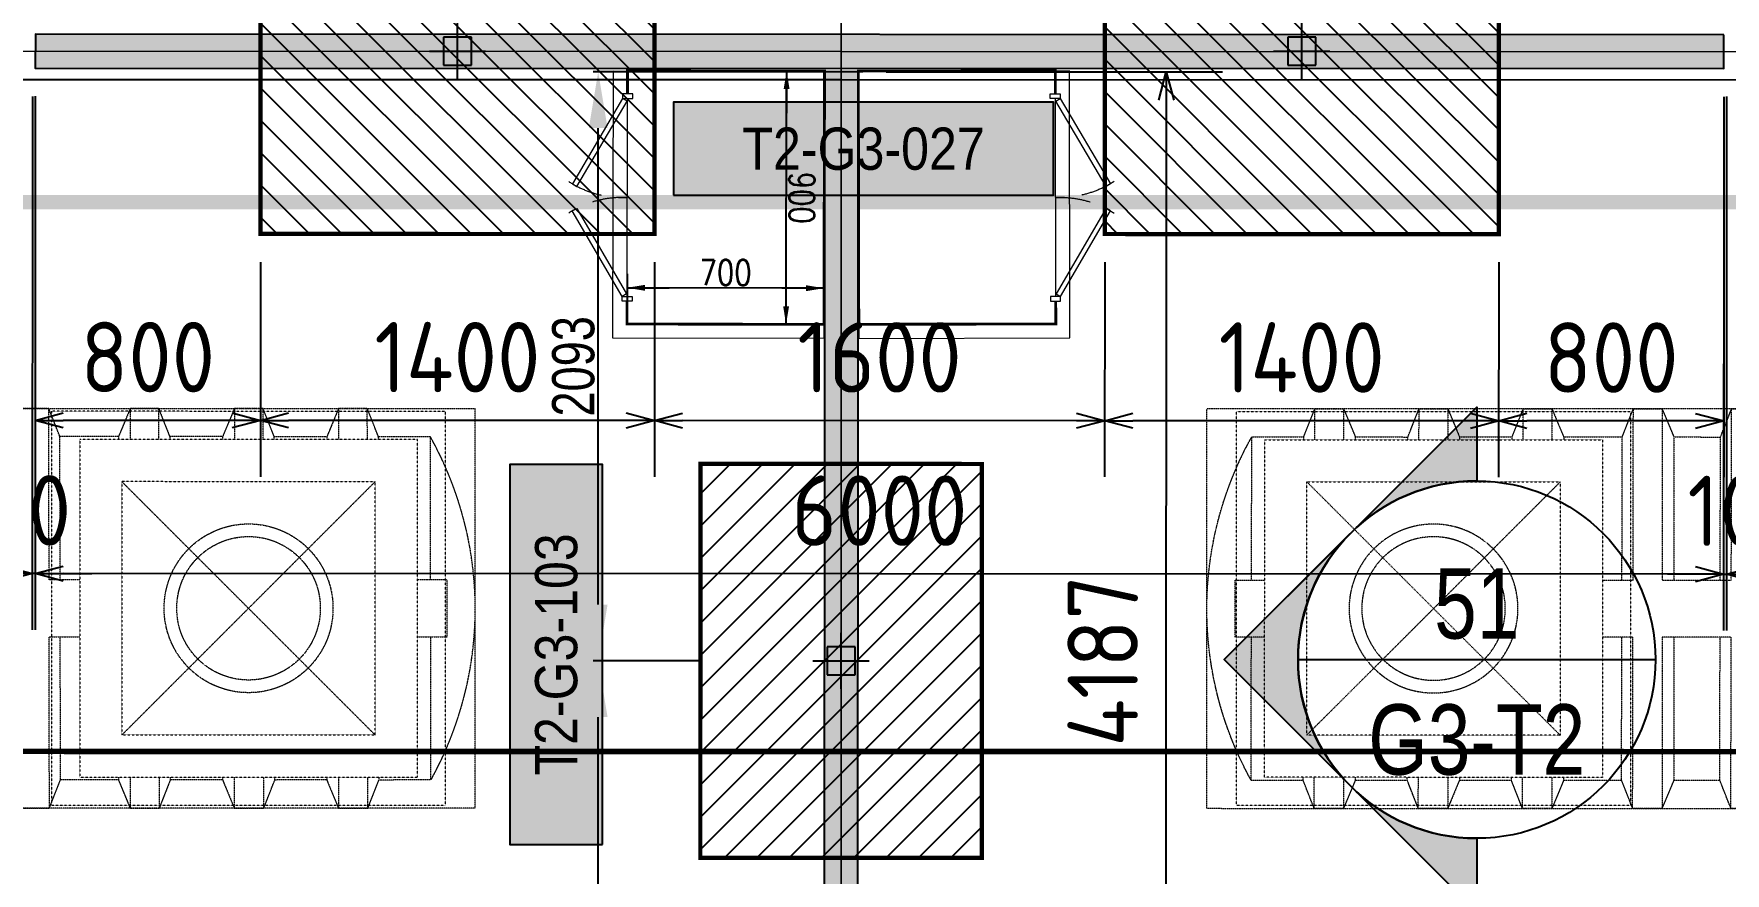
# Model space of a CAD drawing. Header units: centimetres. Extents: x -6122352 to 7132207, y -1694241 to 1947892.
# Drawn here: x 183253 to 189263, y -111402 to -108418 of the extents above; entities that cross this region are included whole.
import ezdxf
from ezdxf.enums import TextEntityAlignment as Align

# ---------------------------------------------------------------- set-up
doc = ezdxf.new("R2010")
doc.units = ezdxf.units.CM
doc.header["$MEASUREMENT"] = 0
doc.header["$PDMODE"] = 66
doc.header["$PDSIZE"] = 100
for name, pattern in [('DU23023_KAA_00_XX_M2_TR_KPTB_0024$0$DU23023_KAA_00_XX_M2_TR_XRBS_0024$0$PHANTOM2', [1.25, 0.625, -0.125, 0.125, -0.125, 0.125, -0.125]), ('HIDDEN', [0.375, 0.25, -0.125]), ('LTH-4G-M-XR-GROUND FLOOR PLAN$0$HIDDEN2', [0.1875, 0.125, -0.0625])]:
    doc.linetypes.add(name, pattern=pattern)
for name, color, linetype in [('00-MI-DIM', 7, 'Continuous'), ('@MI-FOOTINGS', 7, 'Continuous'), ('@MI-REF LAYER', 7, 'Continuous'), ('@MI-TYPE-02', 6, 'Continuous'), ('A-GLASS HATCH', 7, 'Continuous'), ('CTECH-Text 2.5mm', 2, 'Continuous'), ('PANEL-TAGS', 7, 'Continuous'), ('VD-WS-WATER TANK', 7, 'Continuous')]:
    doc.layers.add(name, color=color, linetype=linetype)
doc.layers.add('08-Compound Wall-2', color=6, linetype='Continuous', lineweight=25, true_color=0xff00ff)
for name, color, linetype, lineweight in [('23585-XR-AR-DAMAC PLOT LIMITS$0$1-Mid units', 41, 'Continuous', 5), ('A-ANNO-TEXT', 3, 'Continuous', 25), ('LTH-4G-M-XR-GROUND FLOOR PLAN$0$1717 X Water Tank Location_5B$0$00 Line 2', 6, 'Continuous', 13)]:
    doc.layers.add(name, color=color, linetype=linetype, lineweight=lineweight)
doc.layers.add('LTH-4G-M-XR-GROUND FLOOR PLAN$0$PDF_Geometry', color=7, linetype='Continuous', true_color=0xcccccc)
doc.styles.add('Arial Narrow', font='ARIALN.TTF', dxfattribs={"width": 0.95, "height": 500})
doc.styles.add('DIMTEXT', font='romans.shx', dxfattribs={"width": 0.8})
doc.styles.add('JWC 1.50MM', font='GOTHIC.TTF', dxfattribs={"width": 0.8, "height": 1.5})
doc.styles.add('PANELTAG_STYLE', font='arial.ttf')
doc.styles.add('Schueco-BEMSTIL', font='isocpeur.ttf', dxfattribs={"width": 0.9})
doc.dimstyles.new('DIM-25', dxfattribs={"dimscale": 25, "dimtxt": 2.5, "dimasz": 2.5, "dimexe": 1.25, "dimexo": 0.625, "dimgap": 1, "dimtad": 1, "dimdec": 0, "dimdsep": 46, "dimtxsty": 'DIMTEXT', "dimblk": 'AROW', "dimcen": 2.5, "dimse1": 1, "dimse2": 1, "dimclrd": 1, "dimclre": 1, "dimclrt": 2, "dimadec": 0, "dimazin": 0, "dimtfac": 1, "dimtdec": 0, "dimtmove": 0, "dimatfit": 3, "dimfxl": 1, "dimarcsym": 0})
doc.dimstyles.new('JWC - 1.5', dxfattribs={"dimtxt": 1.5, "dimasz": 2, "dimexe": 0.18, "dimexo": 0.06, "dimgap": 0.09, "dimtad": 1, "dimtoh": 1, "dimdec": 0, "dimzin": 0, "dimdsep": 46, "dimtxsty": 'JWC 1.50MM', "dimcen": 0.09, "dimclrd": 1, "dimclre": 1, "dimclrt": 2, "dimadec": 0, "dimazin": 0, "dimtfac": 1, "dimtdec": 0, "dimtofl": 0, "dimtmove": 0, "dimatfit": 3, "dimfxl": 30, "dimtolj": 1, "dimtzin": 0, "dimarcsym": 0})
doc.dimstyles.new('MI- JWC-TXT-2.5 MM', dxfattribs={"dimscale": 1.5, "dimtxt": 2.5, "dimasz": 1, "dimexe": 2, "dimexo": 1, "dimgap": 1, "dimtad": 1, "dimdec": 0, "dimdsep": 46, "dimtxsty": 'Schueco-BEMSTIL', "dimblk": 'OPEN30', "dimcen": 0, "dimdle": 2, "dimclrd": 140, "dimclre": 8, "dimclrt": 40, "dimadec": 0, "dimazin": 2, "dimtfac": 1, "dimtdec": 0, "dimtix": 1, "dimtmove": 2, "dimatfit": 3, "dimldrblk": 'OPEN', "dimfxl": 2, "dimlwd": -1, "dimlwe": -1, "dimarcsym": 0})

# ---------------------------------------------------------------- blocks, each defined once
blk = doc.blocks.new('23585-XR-AR-BOUNDARY WALLS AND SETBACKS')
at = {"layer": '08-Compound Wall-2'}
blk.add_lwpolyline([(496625.274, 2768955.7101), (496607.6525, 2768971.8562), (496601.5384, 2768965.1835), (496597.485, 2768960.7599), (496593.4316, 2768956.3361), (496589.3782, 2768951.9123), (496585.3248, 2768947.4885), (496581.2714, 2768943.0647), (496577.218, 2768938.6409), (496573.1644, 2768934.2171), (496569.111, 2768929.7935), (496563.0633, 2768923.193), (496580.6844, 2768907.0466)], dxfattribs=at)
blk = doc.blocks.new('A$C9d9485f6')
at = {"layer": 'A-ANNO-TEXT', "rotation": 312.4881850805905}
blk.add_blockref('23585-XR-AR-BOUNDARY WALLS AND SETBACKS', (-2377088.5348, -1504219.2521), dxfattribs=at)
blk = doc.blocks.new('23585-XR-AR-DAMAC PLOT LIMITS')
at = {"layer": '23585-XR-AR-DAMAC PLOT LIMITS$0$1-Mid units', "color": 251, "true_color": 0x636466}
for points in [[(496597.4113, 2768960.8275), (496579.7163, 2768977.0411), (496583.7697, 2768981.4649), (496601.4647, 2768965.2511)], [(496593.3579, 2768956.4037), (496575.6629, 2768972.6173), (496579.7163, 2768977.0411), (496597.4113, 2768960.8275)], [(496597.4113, 2768960.8275), (496601.4647, 2768965.2511), (496619.1599, 2768949.0375), (496615.1065, 2768944.6137)], [(496593.3579, 2768956.4037), (496597.4113, 2768960.8275), (496615.1065, 2768944.6137), (496611.0531, 2768940.1899)]]:
    blk.add_lwpolyline(points, close=True, dxfattribs=at)
blk = doc.blocks.new('A$Cf093b529')
at = {"layer": 'A-ANNO-TEXT'}
blk.add_blockref('23585-XR-AR-DAMAC PLOT LIMITS', (-495391.9901, -2768603.4419), dxfattribs=at)
blk = doc.blocks.new('A$Ceb9e94c1')
at = {"color": 1, "true_color": 0xeb0000, "const_width": 0.003, "elevation": 0}
blk.add_lwpolyline([(57.1501, 0.0001), (51.1501, 0.0001), (45.1501, 0), (39.1501, 0), (33.1501, 0.0002), (27.1501, 0.0002), (21.1501, 0.0002), (15.1501, 0.0001), (9.1501, 0.0001), (0.0001, 0.0001), (0, 24.0001), (9.1502, 24.0001), (15.1501, 24), (21.1501, 24), (27.1501, 24.0001), (33.1501, 24.0001), (39.1501, 24.0002), (45.1501, 24.0002), (51.1502, 24.0001), (57.1501, 24), (66.3023, 24.0002), (66.3027, 0.0002)], close=True, dxfattribs=at)
blk = doc.blocks.new('AROW')
at = {"color": 1, "ltscale": 100}
for p, q in [((0, 0), (-3, 0)), ((0, -1), (0, 1))]:
    blk.add_line(p, q, dxfattribs=at)
blk.add_solid([(-1.28, 0.21), (-1.28, -0.21), (0, 0)], dxfattribs=at)
blk = doc.blocks.new('*D424')
at = {"layer": 'CTECH-Text 2.5mm', "color": 8, "lineweight": -2, "ltscale": 10, "transparency": 16777216}
blk.add_line((0.8246, -0.1346), (0.0246, -0.1346), dxfattribs=at)
at = {"layer": 'Defpoints', "color": 0, "ltscale": 10, "transparency": 16777216}
for p in [(-0.0254, 0), (0.8746, 0), (-0.0254, -0.1346)]:
    blk.add_point(p, dxfattribs=at)
at = {"layer": 'CTECH-Text 2.5mm', "color": 8, "lineweight": -2, "ltscale": 10, "transparency": 16777216, "xscale": 0.05, "yscale": 0.05, "zscale": 0.05, "rotation": 180}
blk.add_blockref('AROW', (-0.0254, -0.1346), dxfattribs=at)
at = {"layer": 'CTECH-Text 2.5mm', "color": 8, "lineweight": -2, "ltscale": 10, "transparency": 16777216, "xscale": 0.05, "yscale": 0.05, "zscale": 0.05}
blk.add_blockref('AROW', (0.8746, -0.1346), dxfattribs=at)
at = {"layer": 'CTECH-Text 2.5mm', "color": 8, "ltscale": 10, "transparency": 16777216, "insert": (0.4246, -0.0796), "char_height": 0.09, "attachment_point": 5, "style": 'DIMTEXT'}
blk.add_mtext('900', dxfattribs=at)
blk = doc.blocks.new('*D423')
at = {"layer": 'CTECH-Text 2.5mm', "color": 8, "lineweight": -2, "ltscale": 10, "transparency": 16777216}
blk.add_line((0.7459, -0.05), (0.7459, -0.65), dxfattribs=at)
at = {"layer": 'Defpoints', "color": 0, "ltscale": 10, "transparency": 16777216}
for p in [(0.8746, 0), (0.7459, -0.7), (0.8746, -0.7)]:
    blk.add_point(p, dxfattribs=at)
at = {"layer": 'CTECH-Text 2.5mm', "color": 8, "lineweight": -2, "ltscale": 10, "transparency": 16777216, "xscale": 0.05, "yscale": 0.05, "zscale": 0.05}
for p, rotation in [((0.7459, 0), 90), ((0.7459, -0.7), 270)]:
    blk.add_blockref('AROW', p, dxfattribs=dict(at, rotation=rotation))
at = {"layer": 'CTECH-Text 2.5mm', "color": 8, "ltscale": 10, "transparency": 16777216, "insert": (0.6909, -0.35), "char_height": 0.09, "attachment_point": 5, "rotation": 90, "style": 'DIMTEXT'}
blk.add_mtext('700', dxfattribs=at)
blk = doc.blocks.new('WT')
at = {"layer": 'VD-WS-WATER TANK', "color": 8, "linetype": 'HIDDEN', "lineweight": 5}
for p, q in [((-1544.6, 709.7), (-1544.6, -710.3)), ((-1544.6, 709.7), (805.4, 709.7)), ((805.4, -710.3), (805.4, 709.7)), ((-1205.2, 610), (-1368.6, 609.7)), ((-1367.6, 100.7), (-1368.6, 609.7)), ((-853.8, 610), (-1019.5, 609.7)), ((-462.5, 610), (-670.5, 610)), ((-92.3, 610), (-279.1, 610)), ((278, 610), (91.1, 609.6)), ((645.8, 610), (461.3, 609.7)), ((646.8, 100.7), (645.8, 610)), ((-1366.3, -610.3), (-1367.2, -101.4)), ((648.2, -610), (647.2, -101.4)), ((-1202.9, -610), (-1366.3, -610.3)), ((-853.8, -610), (-1017.2, -610.3)), ((-462.5, -610), (-668.2, -610)), ((-92.3, -610), (-276.8, -610)), ((278, -610), (93.4, -610.3)), ((648.2, -610), (463.6, -610.3)), ((805.4, -710.3), (-1544.6, -710.3))]:
    blk.add_line(p, q, dxfattribs=at)
at = {"layer": 'VD-WS-WATER TANK', "color": 8, "linetype": 'HIDDEN', "lineweight": 5, "ltscale": 0.2}
for p, q in [((-450, 450, 1.1), (450, -450, -1)), ((450, 450), (-450, -450, 1))]:
    blk.add_line(p, q, dxfattribs=at)
at = {"layer": 'VD-WS-WATER TANK', "color": 8, "linetype": 'HIDDEN', "lineweight": 5}
for points in [[(-1058, 100.7), (-1059, 709.7), (-1161.1, 709.7), (-1202.9, 610), (-1202.9, 100.7)], [(-1161.1, 709.7), (-1161.1, 100.7)], [(-1018.6, 100.7), (-1019.5, 610), (-1059, 709.7)], [(-708.9, 100.7), (-709.9, 709.7), (-812, 709.7), (-853.8, 610), (-853.8, 100.7)], [(-812, 709.7), (-812, 100.7)], [(-669.5, 100.7), (-670.5, 610), (-709.9, 709.7)], [(-318.4, 600), (-318.6, 709.7), (-420.7, 709.7), (-462.5, 610), (-462.5, 600)], [(-420.7, 709.7), (-420.7, 600)], [(-279.1, 600), (-279.1, 610), (-318.6, 709.7)], [(51.8, 600), (51.6, 709.7), (-50.5, 709.7), (-92.3, 610), (-92.3, 600)], [(-50.5, 709.7), (-50.5, 600)], [(91.1, 600), (91.1, 610), (51.6, 709.7)], [(422, 600), (421.8, 709.7), (319.7, 709.7), (278, 610), (278, 600)], [(319.7, 709.7), (319.7, 600)], [(461.3, 600), (461.3, 610), (421.8, 709.7)], [(-1161.1, 100.7), (-1444.6, 100.7), (-1444.6, -101.4), (-1161.1, -101.4)], [(-812, 100.7), (-1058, 100.7)], [(-600, 100.7), (-708.9, 100.7)], [(600, -101.4), (705.4, -101.4), (705.4, 100.7), (600, 100.7)], [(-1202.9, -101.4), (-1202.9, -610), (-1161.1, -710.3), (-1056.7, -710.3), (-1017.2, -610), (-1018.2, -101.4)], [(-1161.1, -101.4), (-1161.1, -710.3)], [(-1056.7, -710.3), (-1057.7, -101.4)], [(-1057.7, -101.4), (-812, -101.4)], [(-853.8, -101.4), (-853.8, -610), (-812, -710.3), (-707.6, -710.3), (-668.2, -610), (-669.1, -101.4)], [(-812, -101.4), (-812, -710.3)], [(-707.6, -710.3), (-708.6, -101.4)], [(-708.6, -101.4), (-600, -101.4)], [(-462.5, -600), (-462.5, -610), (-420.7, -710.3), (-316.2, -710.3), (-276.8, -610), (-276.8, -600)], [(-420.7, -600), (-420.7, -710.3)], [(-316.2, -710.3), (-316.4, -600)], [(-92.3, -600), (-92.3, -610), (-50.5, -710.3), (54, -710.3), (93.4, -610), (93.4, -600)], [(-50.5, -600), (-50.5, -710.3)], [(54, -710.3), (53.8, -600)], [(278, -600), (278, -610), (319.7, -710.3), (424.2, -710.3), (463.6, -610), (463.6, -600)], [(319.7, -600), (319.7, -710.3)], [(424.2, -710.3), (424, -600)]]:
    blk.add_lwpolyline(points, dxfattribs=at)
at = {"layer": 'VD-WS-WATER TANK', "color": 8, "linetype": 'HIDDEN', "lineweight": 5, "ltscale": 0.2}
for points in [[(-700, -700), (700, -700), (700, 700), (-700, 700)], [(-600, -600), (600, -600), (600, 600), (-600, 600)], [(-450, -450), (450, -450), (450, 450), (-450, 450)]]:
    blk.add_lwpolyline(points, close=True, dxfattribs=at)
at = {"layer": 'VD-WS-WATER TANK', "color": 8, "linetype": 'HIDDEN', "lineweight": 5}
for radius in [300, 255]:
    blk.add_circle((0, 0), radius, dxfattribs=at)
for centre, radius, start, end in [((-406.1, 1.5), 1138.5, 147.71236, 212.50564), ((-448.6, -2.1), 1254, 331.0009, 29.21709)]:
    blk.add_arc(centre, radius, start, end, dxfattribs=at)
blk = doc.blocks.new('A$Cc8c38916')
at = {"color": 1, "true_color": 0xeb0000, "const_width": 0.003, "elevation": 0}
blk.add_lwpolyline([(57.1501, 1.3114), (51.1501, 1.3114), (45.1501, 1.3113), (39.1501, 1.3113), (33.1501, 1.3115), (27.1501, 1.3115), (21.1501, 1.3115), (15.1501, 1.3114), (9.1501, 1.3114), (0.0001, 1.3114), (0, 25.3114), (9.1502, 25.3114), (15.1501, 25.3113), (21.1501, 25.3113), (27.1501, 25.3114), (33.1501, 25.3114), (39.1501, 25.3114), (45.1501, 25.3115), (51.1502, 25.3114), (57.1501, 25.3113), (66.3023, 25.3115), (66.3027, 1.3114)], close=True, dxfattribs=at)
blk = doc.blocks.new('A$Cbcaed180')
at = {"color": 1, "true_color": 0xeb0000, "const_width": 0.003, "elevation": 0}
blk.add_lwpolyline([(57.1526, 0.7365), (51.1526, 0.7364), (45.1526, 0.7364), (39.1526, 0.7364), (33.1526, 0.7366), (27.1526, 0.7366), (21.1526, 0.7366), (15.1526, 0.7365), (9.1526, 0.7365), (0, 0.7365), (0.0004, 24.7364), (9.1526, 24.7366), (15.1525, 24.7365), (21.1526, 24.7364), (27.1526, 24.7365), (33.1526, 24.7365), (39.1526, 24.7365), (45.1526, 24.7366), (51.1526, 24.7366), (57.1525, 24.7365), (66.3027, 24.7365), (66.3027, 0.7363)], close=True, dxfattribs=at)
blk = doc.blocks.new('_Open30')
at = {"color": 0, "linetype": 'ByBlock', "lineweight": -2}
for p, q in [((-1, 0.268), (0, 0)), ((0, 0), (-1, -0.268)), ((0, 0), (-1, 0))]:
    blk.add_line(p, q, dxfattribs=at)
blk = doc.blocks.new('*D1493')
at = {"layer": '@MI-TYPE-02', "color": 8, "transparency": 16777216}
for p, q in [((417736.6, -233466.2), (418931.5, -233466.6)), ((417735.9, -237653.4), (418930.1, -237653.8))]:
    blk.add_line(p, q, dxfattribs=at)
at = {"layer": '@MI-TYPE-02', "color": 140, "transparency": 16777216}
blk.add_line((418731.5, -233566.5), (418730.2, -237553.7), dxfattribs=at)
at = {"layer": 'Defpoints', "color": 0, "transparency": 16777216}
for p in [(417636.6, -233466.2), (417635.9, -237653.3), (418730.1, -237653.7)]:
    blk.add_point(p, dxfattribs=at)
at = {"layer": '@MI-TYPE-02', "color": 140, "transparency": 16777216, "xscale": 100, "yscale": 100, "zscale": 100}
for p, rotation in [((418731.5, -233466.5), 89.98108695238069), ((418730.1, -237653.7), 269.9810869523807)]:
    blk.add_blockref('_Open30', p, dxfattribs=dict(at, rotation=rotation))
at = {"layer": '@MI-TYPE-02', "color": 40, "transparency": 16777216, "insert": (418505.8, -235560), "char_height": 250, "attachment_point": 5, "rotation": 89.98109, "style": 'Schueco-BEMSTIL'}
blk.add_mtext('4187', dxfattribs=at)
blk = doc.blocks.new('_Open')
at = {"color": 0, "linetype": 'ByBlock', "lineweight": -2}
for p, q in [((-1, 0.2), (0, 0)), ((-1, -0.2), (0, 0)), ((0, 0), (-1, 0))]:
    blk.add_line(p, q, dxfattribs=at)
blk = doc.blocks.new('T2-SINGLE FOOTING')
at = {"layer": '@MI-FOOTINGS', "transparency": 33554679}
h = blk.add_hatch(dxfattribs=at)
h.set_pattern_fill('ANSI31', color=8, scale=650)
h.paths.add_polyline_path([(-700, 500), (700, 500), (700, -500), (-700, -500)])
at = {"layer": '@MI-FOOTINGS', "color": 62, "const_width": 15}
blk.add_lwpolyline([(-700, 500), (700, 500), (700, -500), (-700, -500)], close=True, dxfattribs=at)
at = {"layer": '@MI-FOOTINGS', "color": 30}
blk.add_point((0, 0), dxfattribs=at)
blk = doc.blocks.new('*D1585')
at = {"color": 1, "lineweight": -2, "transparency": 16777216}
for p, q in [((41493, -6358.3), (41117.9, -6358.3)), ((41135.9, -8252), (41135.9, -6558.3)), ((41932.7, -8452), (41117.9, -8452))]:
    blk.add_line(p, q, dxfattribs=at)
at = {"color": 1, "transparency": 16777216}
for points in [[(41102.5, -6558.3), (41169.2, -6558.3), (41135.9, -6358.3)], [(41102.5, -8252), (41169.2, -8252), (41135.9, -8452)]]:
    blk.add_solid(points, dxfattribs=at)
at = {"layer": 'Defpoints', "color": 0, "transparency": 16777216}
for p in [(41135.9, -6358.3), (41499, -6358.3), (41938.7, -8452)]:
    blk.add_point(p, dxfattribs=at)
at = {"color": 2, "transparency": 16777216, "insert": (41048.1, -7405.2), "char_height": 150, "attachment_point": 5, "rotation": 90, "style": 'JWC 1.50MM'}
blk.add_mtext('\\A1;2094', dxfattribs=at)
blk = doc.blocks.new('*D1586')
at = {"color": 1, "lineweight": -2, "transparency": 16777216}
for p, q in [((41933.4, -4264.9), (41117.9, -4264.9)), ((41135.9, -6158.3), (41135.9, -4464.9)), ((41493, -6358.3), (41117.9, -6358.3))]:
    blk.add_line(p, q, dxfattribs=at)
at = {"color": 1, "transparency": 16777216}
for points in [[(41102.5, -4464.9), (41169.2, -4464.9), (41135.9, -4264.9)], [(41102.5, -6158.3), (41169.2, -6158.3), (41135.9, -6358.3)]]:
    blk.add_solid(points, dxfattribs=at)
at = {"layer": 'Defpoints', "color": 0, "transparency": 16777216}
for p in [(41135.9, -4264.9), (41939.4, -4264.9), (41499, -6358.3)]:
    blk.add_point(p, dxfattribs=at)
at = {"color": 2, "transparency": 16777216, "insert": (41048.1, -5311.6), "char_height": 150, "attachment_point": 5, "rotation": 90, "style": 'JWC 1.50MM'}
blk.add_mtext('\\A1;2093', dxfattribs=at)
blk = doc.blocks.new('T2-FOOTING PLAN')
at = {"layer": '@MI-FOOTINGS', "transparency": 33554679}
h = blk.add_hatch(dxfattribs=at)
h.set_pattern_fill('ANSI31', color=8, scale=650)
h.paths.add_polyline_path([(-700, 650), (700, 650), (700, -650), (-700, -650)])
at = {"layer": '@MI-FOOTINGS', "color": 160, "true_color": 0x3340f0, "const_width": 15}
blk.add_lwpolyline([(-700, 650), (700, 650), (700, -650), (-700, -650)], close=True, dxfattribs=at)
at = {"layer": '@MI-FOOTINGS', "color": 30}
blk.add_point((0, 0), dxfattribs=at)
blk = doc.blocks.new('*D1593')
at = {"layer": '@MI-TYPE-02', "color": 8, "transparency": 16777216}
for p, q in [((441329.1, -148222.3), (441329.1, -149574.2)), ((440529.5, -148810.6), (440529.5, -149574.2))]:
    blk.add_line(p, q, dxfattribs=at)
at = {"layer": '@MI-TYPE-02', "color": 140, "transparency": 16777216}
blk.add_line((441229.1, -149374.2), (440629.5, -149374.2), dxfattribs=at)
at = {"layer": 'Defpoints', "color": 0, "transparency": 16777216}
for p in [(441329.1, -148122.3), (440529.5, -148710.6), (440529.5, -149374.2)]:
    blk.add_point(p, dxfattribs=at)
at = {"layer": '@MI-TYPE-02', "color": 140, "transparency": 16777216, "xscale": 100, "yscale": 100, "zscale": 100, "rotation": 180}
blk.add_blockref('_Open30', (440529.5, -149374.2), dxfattribs=at)
at = {"layer": '@MI-TYPE-02', "color": 140, "transparency": 16777216, "xscale": 100, "yscale": 100, "zscale": 100}
blk.add_blockref('_Open30', (441329.1, -149374.2), dxfattribs=at)
at = {"layer": '@MI-TYPE-02', "color": 40, "transparency": 16777216, "insert": (440929.3, -149149.2), "char_height": 250, "attachment_point": 5, "style": 'Schueco-BEMSTIL'}
blk.add_mtext('800', dxfattribs=at)
blk = doc.blocks.new('*D1594')
at = {"layer": '@MI-TYPE-02', "color": 8, "transparency": 16777216}
for p, q in [((439129.5, -148810.8), (439129.5, -149574.2)), ((440529.5, -148810.6), (440529.5, -149574.2))]:
    blk.add_line(p, q, dxfattribs=at)
at = {"layer": '@MI-TYPE-02', "color": 140, "transparency": 16777216}
blk.add_line((440429.5, -149374.2), (439229.5, -149374.2), dxfattribs=at)
at = {"layer": 'Defpoints', "color": 0, "transparency": 16777216}
for p in [(439129.5, -148710.8), (440529.5, -148710.6), (439129.5, -149374.2)]:
    blk.add_point(p, dxfattribs=at)
at = {"layer": '@MI-TYPE-02', "color": 140, "transparency": 16777216, "xscale": 100, "yscale": 100, "zscale": 100, "rotation": 180}
blk.add_blockref('_Open30', (439129.5, -149374.2), dxfattribs=at)
at = {"layer": '@MI-TYPE-02', "color": 140, "transparency": 16777216, "xscale": 100, "yscale": 100, "zscale": 100}
blk.add_blockref('_Open30', (440529.5, -149374.2), dxfattribs=at)
at = {"layer": '@MI-TYPE-02', "color": 40, "transparency": 16777216, "insert": (439829.5, -149149.2), "char_height": 250, "attachment_point": 5, "style": 'Schueco-BEMSTIL'}
blk.add_mtext('1400', dxfattribs=at)
blk = doc.blocks.new('*D1595')
at = {"layer": '@MI-TYPE-02', "color": 8, "transparency": 16777216}
for p, q in [((437529.5, -148811.1), (437529.5, -149574.2)), ((439129.5, -148810.8), (439129.5, -149574.2))]:
    blk.add_line(p, q, dxfattribs=at)
at = {"layer": '@MI-TYPE-02', "color": 140, "transparency": 16777216}
blk.add_line((439029.5, -149374.2), (437629.5, -149374.2), dxfattribs=at)
at = {"layer": 'Defpoints', "color": 0, "transparency": 16777216}
for p in [(437529.5, -148711.1), (439129.5, -148710.8), (437529.5, -149374.2)]:
    blk.add_point(p, dxfattribs=at)
at = {"layer": '@MI-TYPE-02', "color": 140, "transparency": 16777216, "xscale": 100, "yscale": 100, "zscale": 100, "rotation": 180}
blk.add_blockref('_Open30', (437529.5, -149374.2), dxfattribs=at)
at = {"layer": '@MI-TYPE-02', "color": 140, "transparency": 16777216, "xscale": 100, "yscale": 100, "zscale": 100}
blk.add_blockref('_Open30', (439129.5, -149374.2), dxfattribs=at)
at = {"layer": '@MI-TYPE-02', "color": 40, "transparency": 16777216, "insert": (438329.5, -149149.2), "char_height": 250, "attachment_point": 5, "style": 'Schueco-BEMSTIL'}
blk.add_mtext('1600', dxfattribs=at)
blk = doc.blocks.new('*D1596')
at = {"layer": '@MI-TYPE-02', "color": 8, "transparency": 16777216}
for p, q in [((436129.5, -148811.4), (436129.5, -149574.2)), ((437529.5, -148811.1), (437529.5, -149574.2))]:
    blk.add_line(p, q, dxfattribs=at)
at = {"layer": '@MI-TYPE-02', "color": 140, "transparency": 16777216}
blk.add_line((437429.5, -149374.2), (436229.5, -149374.2), dxfattribs=at)
at = {"layer": 'Defpoints', "color": 0, "transparency": 16777216}
for p in [(436129.5, -148711.4), (437529.5, -148711.1), (436129.5, -149374.2)]:
    blk.add_point(p, dxfattribs=at)
at = {"layer": '@MI-TYPE-02', "color": 140, "transparency": 16777216, "xscale": 100, "yscale": 100, "zscale": 100, "rotation": 180}
blk.add_blockref('_Open30', (436129.5, -149374.2), dxfattribs=at)
at = {"layer": '@MI-TYPE-02', "color": 140, "transparency": 16777216, "xscale": 100, "yscale": 100, "zscale": 100}
blk.add_blockref('_Open30', (437529.5, -149374.2), dxfattribs=at)
at = {"layer": '@MI-TYPE-02', "color": 40, "transparency": 16777216, "insert": (436829.5, -149149.2), "char_height": 250, "attachment_point": 5, "style": 'Schueco-BEMSTIL'}
blk.add_mtext('1400', dxfattribs=at)
blk = doc.blocks.new('*D1597')
at = {"layer": '@MI-TYPE-02', "color": 8, "transparency": 16777216}
for p, q in [((435329.2, -148222.2), (435329.2, -149574.2)), ((436129.5, -148811.4), (436129.5, -149574.2))]:
    blk.add_line(p, q, dxfattribs=at)
at = {"layer": '@MI-TYPE-02', "color": 140, "transparency": 16777216}
blk.add_line((436029.5, -149374.2), (435429.2, -149374.2), dxfattribs=at)
at = {"layer": 'Defpoints', "color": 0, "transparency": 16777216}
for p in [(435329.2, -148122.2), (436129.5, -148711.4), (435329.2, -149374.2)]:
    blk.add_point(p, dxfattribs=at)
at = {"layer": '@MI-TYPE-02', "color": 140, "transparency": 16777216, "xscale": 100, "yscale": 100, "zscale": 100, "rotation": 180}
blk.add_blockref('_Open30', (435329.2, -149374.2), dxfattribs=at)
at = {"layer": '@MI-TYPE-02', "color": 140, "transparency": 16777216, "xscale": 100, "yscale": 100, "zscale": 100}
blk.add_blockref('_Open30', (436129.5, -149374.2), dxfattribs=at)
at = {"layer": '@MI-TYPE-02', "color": 40, "transparency": 16777216, "insert": (435729.3, -149149.2), "char_height": 250, "attachment_point": 5, "style": 'Schueco-BEMSTIL'}
blk.add_mtext('800', dxfattribs=at)
blk = doc.blocks.new('*D1629')
at = {"layer": '@MI-TYPE-02', "color": 8, "transparency": 16777216}
for p, q in [((435329.2, -148222.2), (435329.2, -150119.1)), ((441329.1, -148222.3), (441329.1, -150119.1))]:
    blk.add_line(p, q, dxfattribs=at)
at = {"layer": '@MI-TYPE-02', "color": 140, "transparency": 16777216}
blk.add_line((441229.1, -149919.1), (435429.2, -149919.1), dxfattribs=at)
at = {"layer": 'Defpoints', "color": 0, "transparency": 16777216}
for p in [(435329.2, -148122.2), (441329.1, -148122.3), (435329.2, -149919.1)]:
    blk.add_point(p, dxfattribs=at)
at = {"layer": '@MI-TYPE-02', "color": 140, "transparency": 16777216, "xscale": 100, "yscale": 100, "zscale": 100, "rotation": 180}
blk.add_blockref('_Open30', (435329.2, -149919.1), dxfattribs=at)
at = {"layer": '@MI-TYPE-02', "color": 140, "transparency": 16777216, "xscale": 100, "yscale": 100, "zscale": 100}
blk.add_blockref('_Open30', (441329.1, -149919.1), dxfattribs=at)
at = {"layer": '@MI-TYPE-02', "color": 40, "transparency": 16777216, "insert": (438329.1, -149694.1), "char_height": 250, "attachment_point": 5, "style": 'Schueco-BEMSTIL'}
blk.add_mtext('6000', dxfattribs=at)
blk = doc.blocks.new('*D1630')
at = {"layer": '@MI-TYPE-02', "color": 8, "transparency": 16777216}
for p, q in [((435319.1, -148223.3), (435319.1, -150119.1)), ((435329.2, -148222.2), (435329.2, -150119.1))]:
    blk.add_line(p, q, dxfattribs=at)
at = {"layer": '@MI-TYPE-02', "color": 140, "transparency": 16777216}
for p, q in [((435219.1, -149919.1), (435119.1, -149919.1)), ((435329.2, -149919.1), (435319.1, -149919.1)), ((435429.2, -149919.1), (435529.2, -149919.1))]:
    blk.add_line(p, q, dxfattribs=at)
at = {"layer": 'Defpoints', "color": 0, "transparency": 16777216}
for p in [(435319.1, -148123.3), (435329.2, -148122.2), (435319.1, -149919.1)]:
    blk.add_point(p, dxfattribs=at)
at = {"layer": '@MI-TYPE-02', "color": 140, "transparency": 16777216, "xscale": 100, "yscale": 100, "zscale": 100}
blk.add_blockref('_Open30', (435319.1, -149919.1), dxfattribs=at)
at = {"layer": '@MI-TYPE-02', "color": 140, "transparency": 16777216, "xscale": 100, "yscale": 100, "zscale": 100, "rotation": 180}
blk.add_blockref('_Open30', (435329.2, -149919.1), dxfattribs=at)
at = {"layer": '@MI-TYPE-02', "color": 40, "transparency": 16777216, "insert": (435324.1, -149694.1), "char_height": 250, "attachment_point": 5, "style": 'Schueco-BEMSTIL'}
blk.add_mtext('10', dxfattribs=at)
blk = doc.blocks.new('*D1655')
at = {"layer": '@MI-TYPE-02', "color": 8, "transparency": 16777216}
for p, q in [((441329.1, -148222.3), (441329.1, -150119.1)), ((441338.8, -148221.1), (441338.8, -150119.1))]:
    blk.add_line(p, q, dxfattribs=at)
at = {"layer": '@MI-TYPE-02', "color": 140, "transparency": 16777216}
for p, q in [((441229.1, -149919.1), (441129.1, -149919.1)), ((441329.1, -149919.1), (441338.8, -149919.1)), ((441438.8, -149919.1), (441538.8, -149919.1))]:
    blk.add_line(p, q, dxfattribs=at)
at = {"layer": 'Defpoints', "color": 0, "transparency": 16777216}
for p in [(441329.1, -148122.3), (441338.8, -148121.1), (441338.8, -149919.1)]:
    blk.add_point(p, dxfattribs=at)
at = {"layer": '@MI-TYPE-02', "color": 140, "transparency": 16777216, "xscale": 100, "yscale": 100, "zscale": 100}
blk.add_blockref('_Open30', (441329.1, -149919.1), dxfattribs=at)
at = {"layer": '@MI-TYPE-02', "color": 140, "transparency": 16777216, "xscale": 100, "yscale": 100, "zscale": 100, "rotation": 180}
blk.add_blockref('_Open30', (441338.8, -149919.1), dxfattribs=at)
at = {"layer": '@MI-TYPE-02', "color": 40, "transparency": 16777216, "insert": (441333.9, -149694.1), "char_height": 250, "attachment_point": 5, "style": 'Schueco-BEMSTIL'}
blk.add_mtext('10', dxfattribs=at)
blk = doc.blocks.new('*U1871')
h = blk.add_hatch(color=94)
edge = h.paths.add_edge_path()
edge.add_line((0, -6.35), (0, -8.98))
edge.add_line((0, -8.98), (-8.98, 0))
edge.add_line((-8.98, 0), (0, 8.98))
edge.add_line((0, 8.98), (0, 6.35))
edge.add_arc((0, 0), 6.35, 90, 270)
at = {"color": 94}
blk.add_line((-6.35, 0), (6.35, 0), dxfattribs=at)
for points in [[(0, -6.35), (0, -8.98), (-8.98, 0), (0, 8.98), (0, 6.35, 1)], [(-4.49, 4.49, 0.414214), (-4.49, -4.49), (-8.98, 0), (-4.49, 4.49)]]:
    blk.add_lwpolyline(points, format="xyb", close=True)
blk.add_circle((0, 0), 6.35, dxfattribs=at)
at = {"style": 'Arial Narrow', "width": 0.95, "flags": 8}
blk.add_attdef('VIEWNUMBER', text='', height=2.5, dxfattribs=at).set_placement((0, 0), align=Align.BOTTOM_CENTER)
blk.add_attdef('SHEETNUMBER', text='', height=2.5, dxfattribs=at).set_placement((0, -1.588), align=Align.TOP_CENTER)
blk = doc.blocks.new('PANELTAG')
at = {"layer": 'PANEL-TAGS', "color": 1}
blk.add_lwpolyline([(-13.5, -3.3), (13.5, -3.3), (13.5, 3.3), (-13.5, 3.3)], close=True, dxfattribs=at)
at = {"layer": 'PANEL-TAGS', "color": 40, "true_color": 0xffd700}
blk.add_solid([(-13.5, -3.3), (13.5, -3.3), (-13.5, 3.3), (13.5, 3.3)], dxfattribs=at)
at = {"layer": 'PANEL-TAGS', "color": 5, "style": 'PANELTAG_STYLE', "width": 0.85}
blk.add_attdef('TAGNO', text='', height=3, dxfattribs=at).set_placement((0, 0), align=Align.MIDDLE)
blk = doc.blocks.new('M3 REF WITH TABLES')
at = {"color": 1, "const_width": 0.02}
blk.add_lwpolyline([(105.6338, 79.7277), (109.2087, 79.9794), (132.3994, 105.2882), (134.3918, 103.4601), (132.3994, 105.2882), (150.0336, 124.5331), (150.2404, 128.4118)], dxfattribs=at)
blk = doc.blocks.new('A$C3dfd7553')
at = {"layer": 'LTH-4G-M-XR-GROUND FLOOR PLAN$0$1717 X Water Tank Location_5B$0$00 Line 2', "color": 8, "linetype": 'Continuous', "elevation": 0}
blk.add_lwpolyline([(0.0563, -0.7, 0.01, 0.01, 0), (-0.0254, -0.7, 0.01, 0.01, 0), (-0.0254, 0, 0.01, 0.01, 0), (0.8746, 0, 0.01, 0.01, 0), (0.8746, -0.7, 0.01, 0.01, 0), (0.7937, -0.7, 0, 0, 0)], format="xyseb", dxfattribs=at)
at = {"layer": 'LTH-4G-M-XR-GROUND FLOOR PLAN$0$PDF_Geometry', "color": 8, "lineweight": 5, "elevation": 0}
for points in [[(-0.0254, -0.75), (-0.0254, 0), (0.9246, 0), (0.9246, -0.75), (-0.0254, -0.75)], [(0.7766, -0.7), (0.0734, -0.7)]]:
    blk.add_lwpolyline(points, dxfattribs=at)
for points in [[(0.0734, -0.7172), (0.0734, -0.6813), (0.0563, -0.6813), (0.0563, -0.7172)], [(0.3766, -0.8952), (0.386, -0.8796), (0.0828, -0.7016), (0.0734, -0.7172)], [(0.4734, -0.8952), (0.464, -0.8796), (0.7672, -0.7016), (0.7766, -0.7172)], [(0.7766, -0.7172), (0.7766, -0.6813), (0.7937, -0.6813), (0.7937, -0.7172)]]:
    blk.add_lwpolyline(points, close=True, dxfattribs=at)
at = {"layer": 'LTH-4G-M-XR-GROUND FLOOR PLAN$0$PDF_Geometry', "color": 8, "linetype": 'LTH-4G-M-XR-GROUND FLOOR PLAN$0$HIDDEN2', "lineweight": 5}
for centre, start, end in [((0.0734, -0.7172), 327.14069, 2.80213), ((0.7766, -0.7172), 177.19787, 212.85931)]:
    blk.add_arc(centre, 0.3516, start, end, dxfattribs=at)
at = {"layer": 'CTECH-Text 2.5mm', "ltscale": 10}
dim = blk.add_linear_dim(base=(-0.0254, -0.1346), p1=(0.8746, 0), p2=(-0.0254, 0), dimstyle='DIM-25', override={"dimscale": 1, "dimtxt": 0.09, "dimasz": 0.05, "dimgap": 0.01, "dimlfac": 1000, "dimclrd": 8, "dimclre": 8, "dimclrt": 8}, dxfattribs=at)
dim.commit()
dim.dimension.update_dxf_attribs({"geometry": '*D424', "text_midpoint": (0.4246, -0.0796)})
dim = blk.add_linear_dim(base=(0.7459, -0.7), p1=(0.8746, 0), p2=(0.8746, -0.7), angle=90, dimstyle='DIM-25', override={"dimscale": 1, "dimtxt": 0.09, "dimasz": 0.05, "dimgap": 0.01, "dimlfac": 1000, "dimclrd": 8, "dimclre": 8, "dimclrt": 8}, dxfattribs=at)
dim.commit()
dim.dimension.update_dxf_attribs({"geometry": '*D423', "text_midpoint": (0.6909, -0.35)})
blk = doc.blocks.new('A$C626fc766')
at = {"color": 1, "true_color": 0xeb0000, "const_width": 0.003, "elevation": 0}
blk.add_lwpolyline([(57.1526, 0.0001), (51.1526, 0.0001), (45.1526, 0.0001), (39.1526, 0), (33.1526, 0.0003), (27.1526, 0.0002), (21.1526, 0.0002), (15.1526, 0.0002), (9.1526, 0.0001), (0, 0.0001), (0.0004, 24.0001), (9.1526, 24.0003), (15.1525, 24.0002), (21.1526, 24.0001), (27.1526, 24.0001), (33.1526, 24.0002), (39.1526, 24.0002), (45.1526, 24.0002), (51.1526, 24.0003), (57.1525, 24.0002), (66.3027, 24.0002), (66.3027, 0)], close=True, dxfattribs=at)
at = {"rotation": 269.8805414051897}
blk.add_blockref('A$C3dfd7553', (51.0935, 23.9048, 0), dxfattribs=at)
at = {"xscale": -0.9999999999999998, "rotation": 90.1194586198141}
blk.add_blockref('A$C3dfd7553', (51.2136, 23.9052, 0), dxfattribs=at)
at = {"layer": 'VD-WS-WATER TANK', "ltscale": 100}
for p, xscale, yscale, zscale, rotation in [((49.0473, 22.0209, 0), 0.001, 0.001, 0.001, 1.469649213618479e-08), ((53.2578, 22.0208, 0), -0.000999999999999999, 0.000999999999999999, 0.000999999999999999, 1.030728940363997e-08)]:
    blk.add_blockref('WT', p, dxfattribs=dict(at, xscale=xscale, yscale=yscale, zscale=zscale, rotation=rotation))
blk = doc.blocks.new('T2-G10 PARTITION WALLS')
at = {"layer": 'A-GLASS HATCH'}
h = blk.add_hatch(color=6, dxfattribs=at)
h.dxf.hatch_style = 1
h.paths.add_polyline_path([(41939.4, -4264.9), (41938.7, -8452), (42058.7, -8452), (42059.4, -4264.9)])
at = {"layer": '@MI-TYPE-02', "color": 6}
blk.add_lwpolyline([(41939.4, -4264.9), (41938.7, -8452), (42058.7, -8452), (42059.4, -4264.9)], close=True, dxfattribs=at)
at = {"layer": '@MI-FOOTINGS', "xscale": -1, "rotation": 89.98108695186909}
blk.add_blockref('T2-SINGLE FOOTING', (41999, -6358.4), dxfattribs=at)
at = {"color": 0}
for base, p1, p2, picture, middle in [((41135.9, -4264.9), (41499, -6358.3), (41939.4, -4264.9), '*D1586', (41048.1, -5311.6)), ((41135.9, -6358.3), (41938.7, -8452), (41499, -6358.3), '*D1585', (41048.1, -7405.2))]:
    dim = blk.add_linear_dim(base=base, p1=p1, p2=p2, angle=90, dimstyle='JWC - 1.5', dxfattribs=at)
    dim.commit()
    dim.dimension.update_dxf_attribs({"geometry": picture, "text_midpoint": middle})
at = {"layer": '@MI-TYPE-02'}
dim = blk.add_linear_dim(base=(43152.9, -8452.4), p1=(42059.4, -4264.9), p2=(42058.7, -8452), angle=269.98109, dimstyle='MI- JWC-TXT-2.5 MM', dxfattribs=at)
dim.commit()
dim.dimension.update_dxf_attribs({"geometry": '*D1493', "text_midpoint": (42928.6, -6358.7), "insert": (-375577.2, 229201.3)})
blk = doc.blocks.new('G10-REAR PARTITION LEFT EXTD')
at = {"layer": '@MI-TYPE-02'}
h = blk.add_hatch(color=256, dxfattribs=at)
h.dxf.hatch_style = 1
h.paths.add_polyline_path([(54158.4, 67), (48158.4, 67), (48158, -53), (54157.9, -53)])
blk.add_lwpolyline([(54158.4, 67), (48158.4, 67), (48158, -53), (54157.9, -53)], close=True, dxfattribs=at)
at = {"layer": '@MI-FOOTINGS', "xscale": -1, "rotation": 0.01015602854542941}
for p in [(49658.2, 8), (52658.2, 8.5)]:
    blk.add_blockref('T2-FOOTING PLAN', p, dxfattribs=at)
at = {"layer": '@MI-TYPE-02', "color": 0}
for base, p1, p2, picture, middle in [((48147.9, -1849.8), (48158, -53), (48147.9, -54.1), '*D1630', (48153, -1624.8)), ((48158, -1305), (48958.3, -642.1), (48158, -53), '*D1597', (48558.1, -1080)), ((48158, -1849.8), (54157.9, -53), (48158, -53), '*D1629', (51158, -1624.8)), ((53358.3, -1305), (54157.9, -53), (53358.3, -641.3), '*D1593', (53758.1, -1080)), ((54167.6, -1849.8), (54157.9, -53), (54167.6, -51.9), '*D1655', (54162.8, -1624.8)), ((48958.3, -1305), (50358.3, -641.9), (48958.3, -642.1), '*D1596', (49658.3, -1080)), ((50358.3, -1305), (51958.3, -641.6), (50358.3, -641.9), '*D1595', (51158.3, -1080)), ((51958.3, -1305), (53358.3, -641.3), (51958.3, -641.6), '*D1594', (52658.3, -1080))]:
    dim = blk.add_linear_dim(base=base, p1=p1, p2=p2, angle=180, dimstyle='MI- JWC-TXT-2.5 MM', dxfattribs=at)
    dim.commit()
    dim.dimension.update_dxf_attribs({"geometry": picture, "text_midpoint": middle, "insert": (-387171.2, 148069.2)})

msp = doc.modelspace()

# ---------------------------------------------------------------- linework, layer by layer
at = {"layer": '00-MI-DIM', "color": 94, "linetype": 'DU23023_KAA_00_XX_M2_TR_KPTB_0024$0$DU23023_KAA_00_XX_M2_TR_XRBS_0024$0$PHANTOM2', "ltscale": 10, "const_width": 50}
msp.add_lwpolyline([(260309.91892, -108805.86866), (260310.2308, -109016.46146), (22420.43537, -109016.46146), (22416.86832, -108770.33311)], dxfattribs=at)
at = {"layer": '@MI-REF LAYER', "color": 1, "const_width": 20}
msp.add_lwpolyline([(135215.27331, -108493.61401), (137815.50432, -110959.75209), (172142.46446, -110966.37249), (172140.18906, -113670.37671), (172142.46446, -110966.37249), (198244.81247, -110971.40666), (201244.66773, -108504.01721)], dxfattribs=at)

# ---------------------------------------------------------------- block references
at = {"layer": '00-MI-DIM'}
ref = msp.add_blockref('*U1871', (188380.22483, -110642.64863), dxfattribs=dict(at, xscale=100, yscale=100, zscale=100))
ref.add_attrib('VIEWNUMBER', '51', dxfattribs={"layer": '0', "height": 250, "style": 'Arial Narrow', "width": 0.95}).set_placement((188380.22483, -110642.64863), align=Align.BOTTOM_CENTER)
ref.add_attrib('SHEETNUMBER', 'G3-T2', dxfattribs={"layer": '0', "height": 250, "style": 'Arial Narrow', "width": 0.95}).set_placement((188380.22483, -110801.39863), align=Align.TOP_CENTER)
at = {"layer": '@MI-REF LAYER', "xscale": 1000, "yscale": 1000, "zscale": 1000}
msp.add_blockref('A$C9d9485f6', (-23958.95046, 48155.57226), dxfattribs=at)
for name, p, rotation in [('A$Cf093b529', (-891608.73293, 539022.72011), 312.4882903633292), ('M3 REF WITH TABLES', (5073.57098, -84448.84299), 312.4882889992022)]:
    msp.add_blockref(name, p, dxfattribs=dict(at, rotation=rotation))
at = {"layer": '@MI-REF LAYER', "color": 10}
for name, p, xscale, yscale, zscale, rotation in [('A$Cc8c38916', (201276.57232, -83172.47681, 0.00001), 1000, 1000, 1000, 179.9898026791866), ('A$Ceb9e94c1', (201276.22832, -84483.75691, 0.00001), 1000.000000000001, 1000.000000000001, 1000.000000000001, 179.9898026784156), ('A$Cbcaed180', (134964.98957, -133208.58832, 0.00001), 1000, 1000, 1000, 359.9898398935451), ('A$C626fc766', (134965.00952, -132472.24897, 0.00001), 1000, 1000, 1000, 359.9898398956657)]:
    msp.add_blockref(name, p, dxfattribs=dict(at, xscale=xscale, yscale=yscale, zscale=zscale, rotation=rotation))
at = {"layer": '@MI-TYPE-02', "color": 6}
msp.add_blockref('T2-G10 PARTITION WALLS', (144122.7432, -104288.45926), dxfattribs=at)
at = {"layer": '@MI-TYPE-02', "color": 0, "rotation": 359.9811633183237}
msp.add_blockref('G10-REAR PARTITION LEFT EXTD', (135100.36583, -108471.20027), dxfattribs=at)
at = {"layer": 'PANEL-TAGS'}
ref = msp.add_blockref('PANELTAG', (186201.44537, -108826.41842), dxfattribs=dict(at, xscale=50, yscale=50, zscale=50))
ref.add_attrib('TAGNO', 'T2-G3-027', dxfattribs={"color": 5, "height": 150, "style": 'PANELTAG_STYLE', "width": 0.85}).set_placement((186201.44537, -108826.41842), align=Align.MIDDLE_CENTER)
ref = msp.add_blockref('PANELTAG', (185109.22708, -110624.12899), dxfattribs=dict(at, xscale=50.00000000000001, yscale=50.00000000000001, zscale=50.00000000000001, rotation=90.00000000000001))
ref.add_attrib('TAGNO', 'T2-G3-103', dxfattribs={"color": 5, "height": 150, "rotation": 90, "style": 'PANELTAG_STYLE', "width": 0.85}).set_placement((185109.22708, -110624.12899), align=Align.MIDDLE_CENTER)

doc.saveas('drawing.dxf')
